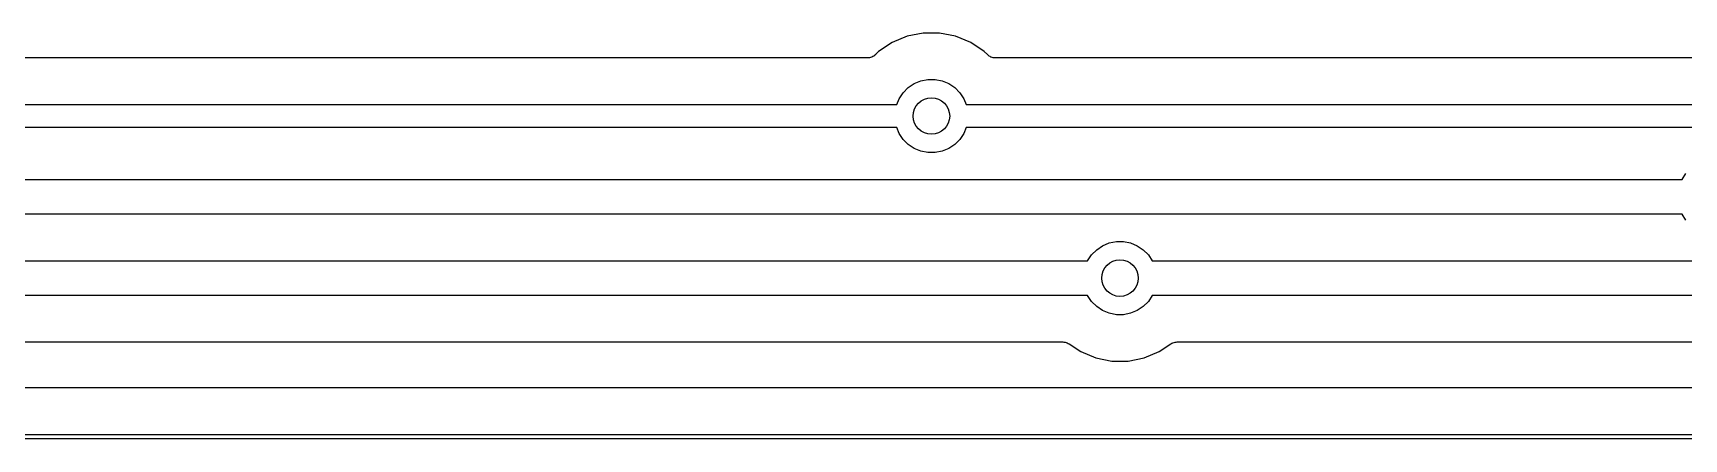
# Model space of a CAD drawing. Extents: x 0.5 to 11.2, y -6.4 to -1.8.
# Drawn here: x 5.157 to 5.868, y -6.359 to -6.184 of the extents above; entities that cross this region are included whole.
import ezdxf

# ---------------------------------------------------------------- set-up
doc = ezdxf.new("R2010")
doc.units = 0
doc.header["$MEASUREMENT"] = 0
doc.layers.add('BLACK', color=7, linetype='CONTINUOUS')

msp = doc.modelspace()

# ---------------------------------------------------------------- linework, layer by layer
at = {"layer": 'BLACK', "linetype": 'CONTINUOUS'}
for p, q in [((5.52682, -6.18849), (5.52096, -6.1924)), ((5.53332, -6.18579), (5.52682, -6.18849)), ((5.54023, -6.18442), (5.53332, -6.18579)), ((5.54727, -6.18442), (5.54023, -6.18442)), ((5.55418, -6.1858), (5.54727, -6.18442)), ((5.56068, -6.18849), (5.55418, -6.1858)), ((5.56654, -6.1924), (5.56068, -6.18849)), ((5.51612, -6.19517), (4.97746, -6.19517)), ((5.51658, -6.19512), (5.51612, -6.19517)), ((5.51704, -6.19508), (5.51658, -6.19512)), ((5.51707, -6.19508), (5.51704, -6.19508)), ((5.51709, -6.19507), (5.51707, -6.19508)), ((5.51754, -6.19494), (5.51709, -6.19507)), ((5.51798, -6.19481), (5.51754, -6.19494)), ((5.518, -6.1948), (5.51798, -6.19481)), ((5.51803, -6.19479), (5.518, -6.1948)), ((5.51844, -6.19458), (5.51803, -6.19479)), ((5.51885, -6.19436), (5.51844, -6.19458)), ((5.51887, -6.19435), (5.51885, -6.19436)), ((5.51889, -6.19433), (5.51887, -6.19435)), ((5.51925, -6.19404), (5.51889, -6.19433)), ((5.51961, -6.19375), (5.51925, -6.19404)), ((5.51965, -6.19372), (5.51961, -6.19375)), ((5.51966, -6.1937), (5.51965, -6.19372)), ((5.51965, -6.19372), (5.51965, -6.19372)), ((5.51965, -6.19372), (5.51965, -6.19372)), ((5.52096, -6.1924), (5.51966, -6.1937)), ((5.56784, -6.1937), (5.56654, -6.1924)), ((5.5682, -6.194), (5.56784, -6.1937)), ((5.56855, -6.19429), (5.5682, -6.194)), ((5.56857, -6.19431), (5.56855, -6.19429)), ((5.56859, -6.19432), (5.56857, -6.19431)), ((5.569, -6.19454), (5.56859, -6.19432)), ((5.56941, -6.19476), (5.569, -6.19454)), ((5.56943, -6.19477), (5.56941, -6.19476)), ((5.56945, -6.19479), (5.56943, -6.19477)), ((5.5699, -6.19492), (5.56945, -6.19479)), ((5.57034, -6.19506), (5.5699, -6.19492)), ((5.57036, -6.19506), (5.57034, -6.19506)), ((5.57039, -6.19507), (5.57036, -6.19506)), ((5.57085, -6.19512), (5.57039, -6.19507)), ((5.57131, -6.19517), (5.57085, -6.19512)), ((5.57136, -6.19517), (5.57131, -6.19517)), ((5.57138, -6.19517), (5.57136, -6.19517)), ((5.57136, -6.19517), (5.57136, -6.19517)), ((5.57136, -6.19517), (5.57136, -6.19517)), ((6.66259, -6.19517), (5.57138, -6.19517)), ((5.52979, -6.21271), (5.53152, -6.21013)), ((5.53152, -6.21013), (5.53371, -6.20794)), ((5.53371, -6.20794), (5.53629, -6.20621)), ((5.53629, -6.20621), (5.53916, -6.20503)), ((5.53916, -6.20503), (5.5422, -6.20442)), ((5.5422, -6.20442), (5.5453, -6.20442)), ((5.5453, -6.20442), (5.54834, -6.20503)), ((5.54834, -6.20503), (5.55121, -6.20621)), ((5.55121, -6.20621), (5.55379, -6.20794)), ((5.55379, -6.20794), (5.55598, -6.21013)), ((5.55598, -6.21013), (5.55771, -6.21271)), ((4.96481, -6.21517), (5.52878, -6.21517)), ((5.52878, -6.21517), (5.52979, -6.21271)), ((5.55771, -6.21271), (5.55872, -6.21517)), ((5.55872, -6.21517), (6.66928, -6.21517)), ((5.52878, -6.22517), (4.96481, -6.22517)), ((5.52979, -6.22763), (5.52878, -6.22517)), ((5.55872, -6.22517), (5.55771, -6.22763)), ((6.67021, -6.22517), (5.55872, -6.22517)), ((5.53152, -6.23021), (5.52979, -6.22763)), ((5.53371, -6.2324), (5.53152, -6.23021)), ((5.53629, -6.23412), (5.53371, -6.2324)), ((5.55379, -6.2324), (5.55121, -6.23412)), ((5.55598, -6.23021), (5.55379, -6.2324)), ((5.55771, -6.22763), (5.55598, -6.23021)), ((5.53916, -6.23531), (5.53629, -6.23412)), ((5.5422, -6.23592), (5.53916, -6.23531)), ((5.5453, -6.23592), (5.5422, -6.23592)), ((5.54834, -6.23531), (5.5453, -6.23592)), ((5.55121, -6.23412), (5.54834, -6.23531)), ((5.86722, -6.24747), (5.86892, -6.24493)), ((4.94456, -6.24747), (5.86722, -6.24747)), ((5.86722, -6.26247), (4.94317, -6.26247)), ((5.86892, -6.26501), (5.86722, -6.26247)), ((5.61754, -6.27602), (5.62041, -6.27483)), ((5.62041, -6.27483), (5.62345, -6.27422)), ((5.62345, -6.27422), (5.62655, -6.27422)), ((5.62655, -6.27422), (5.62959, -6.27483)), ((5.62959, -6.27483), (5.63246, -6.27602)), ((4.91103, -6.28247), (5.61107, -6.28247)), ((5.61107, -6.28247), (5.61277, -6.27993)), ((5.61277, -6.27993), (5.61496, -6.27774)), ((5.61496, -6.27774), (5.61754, -6.27602)), ((5.63246, -6.27602), (5.63504, -6.27774)), ((5.63504, -6.27774), (5.63723, -6.27993)), ((5.63723, -6.27993), (5.63893, -6.28247)), ((5.63893, -6.28247), (6.69661, -6.28247)), ((5.61107, -6.29747), (4.90963, -6.29747)), ((5.61277, -6.30001), (5.61107, -6.29747)), ((5.61496, -6.3022), (5.61277, -6.30001)), ((5.61754, -6.30393), (5.61496, -6.3022)), ((5.62041, -6.30512), (5.61754, -6.30393)), ((5.63246, -6.30393), (5.62959, -6.30512)), ((5.63504, -6.3022), (5.63246, -6.30393)), ((5.63723, -6.30001), (5.63504, -6.3022)), ((5.63893, -6.29747), (5.63723, -6.30001)), ((6.698, -6.29747), (5.63893, -6.29747)), ((5.62345, -6.30572), (5.62041, -6.30512)), ((5.62655, -6.30572), (5.62345, -6.30572)), ((5.62959, -6.30512), (5.62655, -6.30572)), ((4.91168, -6.31747), (5.6003, -6.31747)), ((5.6003, -6.31747), (5.60031, -6.31747)), ((5.60031, -6.31747), (5.60031, -6.31747)), ((5.60031, -6.31747), (5.60031, -6.31747)), ((5.60031, -6.31747), (5.60036, -6.31747)), ((5.60036, -6.31747), (5.60082, -6.31752)), ((5.60082, -6.31752), (5.60128, -6.31757)), ((5.60128, -6.31757), (5.60131, -6.31758)), ((5.60131, -6.31758), (5.60133, -6.31758)), ((5.60133, -6.31758), (5.60178, -6.31772)), ((5.60178, -6.31772), (5.60221, -6.31785)), ((5.60221, -6.31785), (5.60224, -6.31787)), ((5.60224, -6.31787), (5.60226, -6.31788)), ((5.60226, -6.31788), (5.60267, -6.3181)), ((5.60267, -6.3181), (5.60307, -6.31832)), ((5.64699, -6.31828), (5.6474, -6.31806)), ((5.6474, -6.31806), (5.6478, -6.31785)), ((5.6478, -6.31785), (5.64783, -6.31784)), ((5.64783, -6.31784), (5.64785, -6.31783)), ((5.64785, -6.31783), (5.64829, -6.3177)), ((5.64829, -6.3177), (5.64873, -6.31757)), ((5.64873, -6.31757), (5.64876, -6.31756)), ((5.64876, -6.31756), (5.64879, -6.31756)), ((5.64879, -6.31756), (5.64925, -6.31752)), ((5.64925, -6.31752), (5.6497, -6.31747)), ((5.6497, -6.31747), (6.69595, -6.31747)), ((5.60307, -6.31832), (5.60807, -6.32165)), ((5.60807, -6.32165), (5.61457, -6.32435)), ((5.61457, -6.32435), (5.62148, -6.32572)), ((5.62852, -6.32572), (5.63543, -6.32435)), ((5.63543, -6.32435), (5.64193, -6.32165)), ((5.64193, -6.32165), (5.64693, -6.31832)), ((5.64693, -6.31832), (5.64694, -6.31831)), ((5.64694, -6.31831), (5.64699, -6.31828)), ((5.64694, -6.31831), (5.64694, -6.31831)), ((5.64694, -6.31831), (5.64694, -6.31831)), ((5.62148, -6.32572), (5.62852, -6.32572)), ((6.80152, -6.33728), (4.88695, -6.33728)), ((6.80187, -6.35925), (4.88563, -6.35925)), ((4.88573, -6.35728), (6.80181, -6.35728))]:
    msp.add_line(p, q, dxfattribs=at)
at = {"layer": 'BLACK'}
for centre in [(5.54375, -6.22017), (5.625, -6.28997)]:
    msp.add_circle(centre, 0.00787, dxfattribs=at)

doc.saveas('drawing.dxf')
